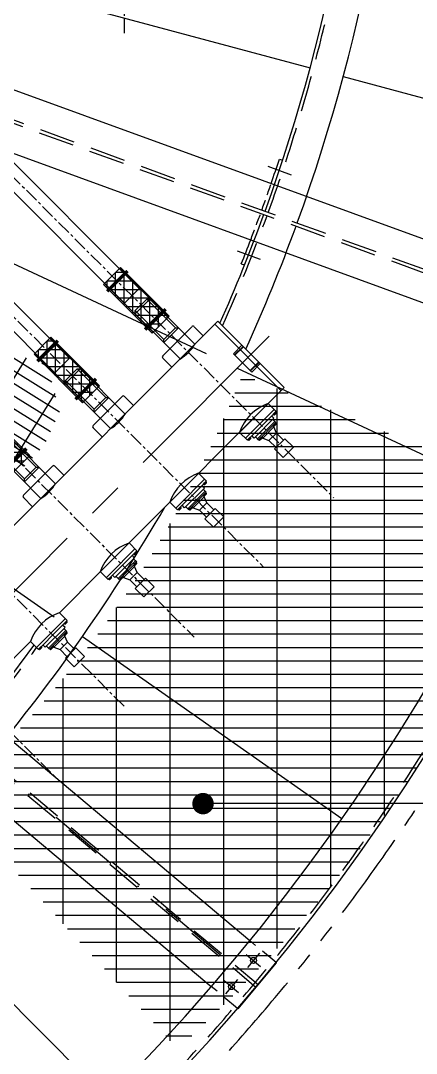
# Model space of a CAD drawing. Extents: x 0 to 39171, y 29931 to 57651.
# Drawn here: x 14659 to 15583, y 41198 to 43607 of the extents above; entities that cross this region are included whole.
import ezdxf

# ---------------------------------------------------------------- set-up
doc = ezdxf.new("R2010")
doc.units = 0
doc.header["$LTSCALE"] = 333.3
doc.header["$MEASUREMENT"] = 0
for name, pattern in [('CENTRO', [2, 1.25, -0.25, 0.25, -0.25]), ('DASHDOT', [1, 0.5, -0.25, 0, -0.25]), ('HIDDEN', [0.375, 0.25, -0.125]), ('LINEA-LINEETTA', [2, 1.25, -0.25, 0.25, -0.25]), ('NASCOSTA', [0.375, 0.25, -0.125]), ('PHANTOM', [2.5, 1.25, -0.25, 0.25, -0.25, 0.25, -0.25])]:
    doc.linetypes.add(name, pattern=pattern)
doc.layers.get('0').update_dxf_attribs({"linetype": 'CONTINUOUS'})
for name, color, linetype in [('50', 6, 'CONTINUOUS'), ('70', 7, 'DASHDOT'), ('LINEE025R', 1, 'CONTINUOUS'), ('QUOTA', 7, 'CONTINUOUS'), ('QUOTE', 1, 'CONTINUOUS')]:
    doc.layers.add(name, color=color, linetype=linetype)

# ---------------------------------------------------------------- blocks, each defined once
blk = doc.blocks.new('*X15')
at = {"color": 0}
for p, q in [((1270.3, 550), (1285.4, 550)), ((1300, 404.2), (1300, 544.5)), ((1250, 422), (1250, 530.6)), ((1257.2, 537.5), (1318.7, 537.5)), ((1244.1, 525), (1343.8, 525)), ((1350, 411.7), (1350, 522.7)), ((1370.6, 525), (1402.2, 525)), ((1400, 418), (1400, 527)), ((1234.8, 512.5), (1416.2, 512.5)), ((1232.3, 500), (1430.1, 500)), ((1229.8, 487.5), (1431.2, 487.5)), ((1228.9, 475), (1427.5, 475)), ((1230.6, 462.5), (1425.6, 462.5)), ((1232.2, 450), (1430.1, 450)), ((1233.7, 437.5), (1431.5, 437.5)), ((1246.8, 425), (1414.5, 425)), ((1259.9, 412.5), (1359.2, 412.5)), ((1273, 400), (1281.3, 400))]:
    blk.add_line(p, q, dxfattribs=at)
blk = doc.blocks.new('A$C34546F79')
at = {"layer": 'QUOTE'}
h = blk.add_hatch(dxfattribs=at)
h.set_pattern_fill('ANSI37', color=256, scale=160, angle=45, style=0)
h.set_pattern_definition([(90, (-32140.94, -61899.589), (-20, 2e-11), []), (180, (-32140.94, -61899.589), (-2e-11, -20), [])])
h.paths.add_polyline_path([(39.6, 152.7), (0, 113.1), (113.1, 0), (152.7, 39.6)])
at = {"layer": 'QUOTE', "color": 7}
for p, q in [((39.6, 152.7), (0, 113.1)), ((152.7, 39.6), (39.6, 152.7)), ((0, 113.1), (113.1, 0)), ((113.1, 0), (152.7, 39.6))]:
    blk.add_line(p, q, dxfattribs=at)
at = {"layer": 'QUOTE'}
for p, q in [((150.6, 37.5), (37.5, 150.6)), ((2.1, 115.3), (115.3, 2.1))]:
    blk.add_line(p, q, dxfattribs=at)
at = {"layer": 'QUOTE', "color": 7, "const_width": 8}
for points in [[(8.1, 97), (55.7, 144.7)], [(97, 8.1), (144.7, 55.7)]]:
    blk.add_lwpolyline(points, dxfattribs=at)
blk = doc.blocks.new('64F1')
at = {"color": 7, "linetype": 'LINEA-LINEETTA'}
for p, q in [((-21638.4, 46348.3), (-21221.2, 44466.5)), ((-21768.7, 46180.2), (-21758.2, 46133.1)), ((-21768.7, 46180.2), (-21758.2, 46133.1)), ((-21772.5, 46174.3), (-21764.2, 46136.9)), ((-21772.5, 46174.3), (-21764.2, 46136.9)), ((-21722.7, 45949.7), (-21714.4, 45912.3)), ((-21722.7, 45949.7), (-21714.4, 45912.3)), ((-21718.9, 45955.7), (-21708.4, 45908.5)), ((-21718.9, 45955.7), (-21708.4, 45908.5)), ((-21672.9, 45725.2), (-21664.6, 45687.8)), ((-21672.9, 45725.2), (-21664.6, 45687.8)), ((-21669.1, 45731.1), (-21658.7, 45684)), ((-21669.1, 45731.1), (-21658.7, 45684))]:
    blk.add_line(p, q, dxfattribs=at)
at = {"color": 7}
for p, q in [((-21518.4, 46313.4), (-21732.3, 46266)), ((-21516.3, 46303.6), (-21730.2, 46256.2)), ((-21407.5, 45813.1), (-21518.4, 46313.4)), ((-21417.4, 44845.5), (-21732.3, 46266)), ((-21507.1, 46262.2), (-21486.5, 46169.4)), ((-21733.6, 46114.2), (-21754.3, 46207.8)), ((-21733.6, 46114.2), (-21754.3, 46207.8)), ((-21721.9, 46219), (-21751.3, 46212.5)), ((-21721.9, 46219), (-21751.3, 46212.5)), ((-21861.4, 46159.7), (-21715.7, 46192)), ((-21772.5, 46174.3), (-21768.7, 46180.2)), ((-21772.5, 46174.3), (-21768.7, 46180.2)), ((-21865.2, 46153.7), (-21772.5, 46174.3)), ((-21865.2, 46153.7), (-21861.4, 46159.7)), ((-21861.4, 46159.7), (-21851, 46112.5)), ((-21895.5, 46152), (-22629, 45989.4)), ((-21885.1, 46105.1), (-21895.6, 46151.9)), ((-21865.2, 46153.7), (-21856.9, 46116.3)), ((-21856.9, 46116.3), (-21764.2, 46136.9)), ((-21851, 46112.5), (-21705.3, 46144.8)), ((-21758.2, 46133.1), (-21764.2, 46136.9)), ((-21758.2, 46133.1), (-21764.2, 46136.9)), ((-21851, 46112.5), (-21856.9, 46116.3)), ((-21699.5, 46117.7), (-21728.9, 46111.2)), ((-21699.5, 46117.7), (-21728.9, 46111.2)), ((-21885.1, 46105.1), (-22618.6, 45942.5)), ((-21672.1, 45994.5), (-21701.5, 45987.9)), ((-21672.1, 45994.5), (-21701.5, 45987.9)), ((-21811.7, 45935.1), (-21665.9, 45967.4)), ((-21683.8, 45889.6), (-21704.5, 45983.3)), ((-21683.8, 45889.6), (-21704.5, 45983.3)), ((-21815.4, 45929.2), (-21722.7, 45949.7)), ((-21722.7, 45949.7), (-21718.9, 45955.7)), ((-21722.7, 45949.7), (-21718.9, 45955.7)), ((-21845.9, 45927.4), (-22486.2, 45785.4)), ((-21835.3, 45880.6), (-21845.9, 45927.4)), ((-21815.4, 45929.2), (-21811.7, 45935.1)), ((-21815.4, 45929.2), (-21807.2, 45891.8)), ((-21811.7, 45935.1), (-21801.2, 45888)), ((-21801.2, 45888), (-21655.5, 45920.3)), ((-21807.2, 45891.8), (-21714.4, 45912.3)), ((-21801.2, 45888), (-21807.2, 45891.8)), ((-21708.4, 45908.5), (-21714.4, 45912.3)), ((-21708.4, 45908.5), (-21714.4, 45912.3)), ((-21649.7, 45893.2), (-21679.1, 45886.6)), ((-21649.7, 45893.2), (-21679.1, 45886.6)), ((-21835.3, 45880.6), (-22475.8, 45738.6)), ((-21407.5, 45813.1), (-21386.9, 45720.3)), ((-21622.4, 45769.9), (-21651.8, 45763.4)), ((-21622.4, 45769.9), (-21651.8, 45763.4)), ((-21634, 45665.1), (-21654.7, 45758.7)), ((-21634, 45665.1), (-21654.7, 45758.7)), ((-21765.7, 45704.6), (-21672.9, 45725.2)), ((-21761.9, 45710.6), (-21616.2, 45742.9)), ((-21672.9, 45725.2), (-21669.1, 45731.1)), ((-21672.9, 45725.2), (-21669.1, 45731.1)), ((-21357.7, 45588.5), (-21386.9, 45720.3)), ((-21757.4, 45667.2), (-21664.6, 45687.8)), ((-21751.4, 45663.4), (-21605.7, 45695.7)), ((-21658.7, 45684), (-21664.6, 45687.8)), ((-21658.7, 45684), (-21664.6, 45687.8)), ((-21599.9, 45668.6), (-21629.3, 45662.1)), ((-21599.9, 45668.6), (-21629.3, 45662.1)), ((-21307.9, 45364), (-21337.2, 45495.8))]:
    blk.add_line(p, q, dxfattribs=at)
at = {"color": 7, "linetype": 'NASCOSTA'}
for p, q in [((-21654.8, 46283.2), (-21648.8, 46255.8)), ((-21645.2, 46256.6), (-21651.3, 46284)), ((-21643.8, 46256.9), (-21649.9, 46284.3)), ((-21594.8, 46267.8), (-21600.9, 46295.1)), ((-21593.4, 46268.1), (-21599.5, 46295.4)), ((-21595.9, 46296.2), (-21589.9, 46268.9)), ((-21589.9, 46268.9), (-21648.8, 46255.8))]:
    blk.add_line(p, q, dxfattribs=at)
at = {"color": 7, "linetype": 'Continuous'}
for p, q in [((-21482, 46267.7), (-21507.1, 46262.2)), ((-21482, 46267.7), (-21507.1, 46262.2)), ((-21487.8, 46266.4), (-21470.1, 46186.6)), ((-21487.8, 46266.4), (-21470.1, 46186.6)), ((-21482, 46267.7), (-21475.3, 46237.6)), ((-21482, 46267.7), (-21475.3, 46237.6)), ((-21480.2, 46266), (-21481.5, 46265.7)), ((-21480.2, 46266), (-21481.5, 46265.7)), ((-21481.5, 46265.7), (-21479.9, 46258.4)), ((-21481.5, 46265.7), (-21479.9, 46258.4)), ((-21479.8, 46264.2), (-21481.1, 46263.9)), ((-21479.8, 46264.2), (-21481.1, 46263.9)), ((-21479, 46260.6), (-21480.3, 46260.3)), ((-21479, 46260.6), (-21480.3, 46260.3)), ((-21480.2, 46266), (-21479.4, 46266.2)), ((-21480.2, 46266), (-21479.4, 46266.2)), ((-21478.6, 46258.7), (-21479.9, 46258.4)), ((-21478.6, 46258.7), (-21479.9, 46258.4)), ((-21479.8, 46264.2), (-21479, 46264.4)), ((-21479.8, 46264.2), (-21479, 46264.4)), ((-21479, 46260.6), (-21478.2, 46260.7)), ((-21479, 46260.6), (-21478.2, 46260.7)), ((-21470.9, 46254.8), (-21478.7, 46253.1)), ((-21470.9, 46254.8), (-21478.7, 46253.1)), ((-21477.4, 46259.9), (-21478.6, 46265.4)), ((-21477.4, 46259.9), (-21478.6, 46265.4)), ((-21478.6, 46258.7), (-21477.8, 46258.9)), ((-21478.6, 46258.7), (-21477.8, 46258.9)), ((-21470.9, 46254.8), (-21456.8, 46191.3)), ((-21470.9, 46254.8), (-21456.8, 46191.3)), ((-21460.3, 46253.6), (-21470.2, 46251.4)), ((-21460.3, 46253.6), (-21470.2, 46251.4)), ((-21463.8, 46252.8), (-21451.2, 46196.2)), ((-21463.8, 46252.8), (-21451.2, 46196.2)), ((-21460.3, 46253.6), (-21447.7, 46196.9)), ((-21460.3, 46253.6), (-21447.7, 46196.9)), ((-21458.6, 46252.4), (-21460, 46252.1)), ((-21458.6, 46252.4), (-21460, 46252.1)), ((-21460, 46252.1), (-21458.3, 46244.8)), ((-21460, 46252.1), (-21458.3, 46244.8)), ((-21458.6, 46252.4), (-21457.8, 46252.6)), ((-21458.6, 46252.4), (-21457.8, 46252.6)), ((-21455.9, 46246.3), (-21457.1, 46251.8)), ((-21455.9, 46246.3), (-21457.1, 46251.8)), ((-21389.5, 46256.9), (-21417.1, 46250.8)), ((-21389.5, 46256.9), (-21417.1, 46250.8)), ((-21382.2, 46223.8), (-21389.5, 46256.9)), ((-21382.2, 46223.8), (-21389.5, 46256.9)), ((-21475.3, 46237.6), (-21461.4, 46175)), ((-21475.3, 46237.6), (-21461.4, 46175)), ((-21458.2, 46250.5), (-21459.6, 46250.3)), ((-21458.2, 46250.5), (-21459.6, 46250.3)), ((-21457.4, 46246.9), (-21458.7, 46246.6)), ((-21457.4, 46246.9), (-21458.7, 46246.6)), ((-21457, 46245.1), (-21458.3, 46244.8)), ((-21457, 46245.1), (-21458.3, 46244.8)), ((-21458.2, 46250.5), (-21457.4, 46250.7)), ((-21458.2, 46250.5), (-21457.4, 46250.7)), ((-21458, 46243.1), (-21453.9, 46243.9)), ((-21458, 46243.1), (-21453.9, 46243.9)), ((-21457.4, 46246.9), (-21456.6, 46247.1)), ((-21457.4, 46246.9), (-21456.6, 46247.1)), ((-21457, 46245.1), (-21456.2, 46245.3)), ((-21457, 46245.1), (-21456.2, 46245.3)), ((-21453.9, 46243.9), (-21446, 46208.4)), ((-21438.9, 46241.1), (-21453.9, 46243.9)), ((-21453.9, 46243.9), (-21446, 46208.4)), ((-21438.9, 46241.1), (-21453.9, 46243.9)), ((-21416.1, 46246.1), (-21438.9, 46241.1)), ((-21416.1, 46246.1), (-21438.9, 46241.1)), ((-21438.9, 46241.1), (-21433.7, 46217.3)), ((-21438.9, 46241.1), (-21433.7, 46217.3)), ((-21417.1, 46250.8), (-21409.8, 46217.7)), ((-21417.1, 46250.8), (-21409.8, 46217.7)), ((-21450.1, 46207.5), (-21446, 46208.4)), ((-21450.1, 46207.5), (-21446, 46208.4)), ((-21448.4, 46206), (-21449.7, 46205.7)), ((-21448.4, 46206), (-21449.7, 46205.7)), ((-21448.1, 46198.4), (-21449.7, 46205.7)), ((-21448.1, 46198.4), (-21449.7, 46205.7)), ((-21448, 46204.2), (-21449.3, 46203.9)), ((-21448, 46204.2), (-21449.3, 46203.9)), ((-21448.4, 46206), (-21447.6, 46206.2)), ((-21448.4, 46206), (-21447.6, 46206.2)), ((-21448, 46204.2), (-21447.1, 46204.4)), ((-21448, 46204.2), (-21447.1, 46204.4)), ((-21446.8, 46205.4), (-21445.6, 46199.9)), ((-21446.8, 46205.4), (-21445.6, 46199.9)), ((-21446, 46208.4), (-21433.7, 46217.3)), ((-21446, 46208.4), (-21433.7, 46217.3)), ((-21410.8, 46222.4), (-21433.7, 46217.3)), ((-21410.8, 46222.4), (-21433.7, 46217.3)), ((-21382.2, 46223.8), (-21409.8, 46217.7)), ((-21382.2, 46223.8), (-21409.8, 46217.7)), ((-21470.1, 46186.6), (-21467.3, 46173.7)), ((-21470.1, 46186.6), (-21467.3, 46173.7)), ((-21456.8, 46191.3), (-21464.6, 46189.6)), ((-21456.8, 46191.3), (-21464.6, 46189.6)), ((-21462.1, 46184.6), (-21463.5, 46184.3)), ((-21462.1, 46184.6), (-21463.5, 46184.3)), ((-21461.8, 46177), (-21463.5, 46184.3)), ((-21461.8, 46177), (-21463.5, 46184.3)), ((-21461.7, 46182.7), (-21463, 46182.4)), ((-21461.7, 46182.7), (-21463, 46182.4)), ((-21460.9, 46179.1), (-21462.2, 46178.8)), ((-21460.9, 46179.1), (-21462.2, 46178.8)), ((-21462.1, 46184.6), (-21461.3, 46184.7)), ((-21462.1, 46184.6), (-21461.3, 46184.7)), ((-21461.7, 46182.7), (-21460.9, 46182.9)), ((-21461.7, 46182.7), (-21460.9, 46182.9)), ((-21460.9, 46179.1), (-21460.1, 46179.3)), ((-21460.9, 46179.1), (-21460.1, 46179.3)), ((-21460.6, 46183.9), (-21459.4, 46178.5)), ((-21460.6, 46183.9), (-21459.4, 46178.5)), ((-21447.7, 46196.9), (-21457.6, 46194.8)), ((-21447.7, 46196.9), (-21457.6, 46194.8)), ((-21447.2, 46200.6), (-21448.5, 46200.3)), ((-21447.2, 46200.6), (-21448.5, 46200.3)), ((-21446.8, 46198.7), (-21448.1, 46198.4)), ((-21446.8, 46198.7), (-21448.1, 46198.4)), ((-21447.2, 46200.6), (-21446.3, 46200.7)), ((-21447.2, 46200.6), (-21446.3, 46200.7)), ((-21446.8, 46198.7), (-21445.9, 46198.9)), ((-21446.8, 46198.7), (-21445.9, 46198.9)), ((-21461.4, 46175), (-21486.2, 46169.5)), ((-21461.4, 46175), (-21486.2, 46169.5)), ((-21460.5, 46177.2), (-21461.8, 46177)), ((-21460.5, 46177.2), (-21461.8, 46177)), ((-21460.5, 46177.2), (-21459.7, 46177.4)), ((-21460.5, 46177.2), (-21459.7, 46177.4)), ((-21432.2, 46043.2), (-21457.3, 46037.6)), ((-21438, 46041.9), (-21420.3, 45962.1)), ((-21432.2, 46043.2), (-21425.5, 46013)), ((-21430.4, 46041.5), (-21431.7, 46041.2)), ((-21431.7, 46041.2), (-21430.1, 46033.9)), ((-21430, 46039.7), (-21431.3, 46039.4)), ((-21429.2, 46036), (-21430.5, 46035.7)), ((-21430.4, 46041.5), (-21429.6, 46041.7)), ((-21430, 46039.7), (-21429.2, 46039.8)), ((-21429.2, 46036), (-21428.4, 46036.2)), ((-21427.6, 46035.4), (-21428.8, 46040.9)), ((-21428.8, 46034.2), (-21428, 46034.4)), ((-21428.8, 46034.2), (-21430.1, 46033.9)), ((-21421.1, 46030.3), (-21428.9, 46028.6)), ((-21425.5, 46013), (-21411.6, 45950.4)), ((-21421.1, 46030.3), (-21407.1, 45966.8)), ((-21410.5, 46029), (-21420.4, 46026.8)), ((-21414, 46028.3), (-21401.4, 45971.6)), ((-21410.5, 46029), (-21398, 45972.4)), ((-21408.9, 46027.8), (-21410.2, 46027.5)), ((-21410.2, 46027.5), (-21408.6, 46020.2)), ((-21408.5, 46026), (-21409.8, 46025.7)), ((-21407.6, 46022.3), (-21409, 46022.1)), ((-21408.9, 46027.8), (-21408, 46028)), ((-21407.2, 46020.5), (-21408.6, 46020.2)), ((-21408.5, 46026), (-21407.6, 46026.2)), ((-21408.2, 46018.5), (-21404.1, 46019.4)), ((-21407.6, 46022.3), (-21406.8, 46022.5)), ((-21406.1, 46021.7), (-21407.3, 46027.2)), ((-21407.2, 46020.5), (-21406.4, 46020.7)), ((-21404.1, 46019.4), (-21396.3, 45983.8)), ((-21389.2, 46016.5), (-21404.1, 46019.4)), ((-21366.3, 46021.6), (-21389.2, 46016.5)), ((-21389.2, 46016.5), (-21383.9, 45992.8)), ((-21339.7, 46032.4), (-21367.3, 46026.3)), ((-21367.3, 46026.3), (-21360, 45993.1)), ((-21332.4, 45999.3), (-21339.7, 46032.4)), ((-21396.3, 45983.8), (-21383.9, 45992.8)), ((-21361, 45997.8), (-21383.9, 45992.8)), ((-21332.4, 45999.3), (-21360, 45993.1)), ((-21420.3, 45962.1), (-21417.5, 45949.1)), ((-21407.1, 45966.8), (-21414.9, 45965)), ((-21398, 45972.4), (-21407.8, 45970.2)), ((-21400.3, 45982.9), (-21396.3, 45983.8)), ((-21398.6, 45981.5), (-21399.9, 45981.2)), ((-21398.3, 45973.9), (-21399.9, 45981.2)), ((-21398.2, 45979.7), (-21399.5, 45979.4)), ((-21397.4, 45976), (-21398.7, 45975.7)), ((-21398.6, 45981.5), (-21397.8, 45981.7)), ((-21397, 45974.2), (-21398.3, 45973.9)), ((-21398.2, 45979.7), (-21397.4, 45979.8)), ((-21397.4, 45976), (-21396.6, 45976.2)), ((-21397, 45980.9), (-21395.8, 45975.4)), ((-21397, 45974.2), (-21396.2, 45974.4)), ((-21411.6, 45950.4), (-21436.4, 45944.9)), ((-21412.4, 45960), (-21413.7, 45959.7)), ((-21412.1, 45952.4), (-21413.7, 45959.7)), ((-21411.9, 45958.2), (-21413.3, 45957.9)), ((-21411.1, 45954.5), (-21412.5, 45954.2)), ((-21412.4, 45960), (-21411.5, 45960.2)), ((-21410.7, 45952.7), (-21412.1, 45952.4)), ((-21411.9, 45958.2), (-21411.1, 45958.4)), ((-21411.1, 45954.5), (-21410.3, 45954.7)), ((-21410.8, 45959.4), (-21409.6, 45953.9)), ((-21410.7, 45952.7), (-21409.9, 45952.9)), ((-21382.4, 45818.6), (-21407.5, 45813.1)), ((-21382.4, 45818.6), (-21407.5, 45813.1)), ((-21382.4, 45818.6), (-21375.7, 45788.5)), ((-21382.4, 45818.6), (-21375.7, 45788.5)), ((-21388.3, 45817.3), (-21370.6, 45737.5)), ((-21388.3, 45817.3), (-21370.6, 45737.5)), ((-21380.6, 45816.9), (-21382, 45816.6)), ((-21380.6, 45816.9), (-21382, 45816.6)), ((-21382, 45816.6), (-21380.3, 45809.3)), ((-21382, 45816.6), (-21380.3, 45809.3)), ((-21380.2, 45815.1), (-21381.5, 45814.8)), ((-21380.2, 45815.1), (-21381.5, 45814.8)), ((-21379.4, 45811.5), (-21380.7, 45811.2)), ((-21379.4, 45811.5), (-21380.7, 45811.2)), ((-21380.6, 45816.9), (-21379.8, 45817.1)), ((-21380.6, 45816.9), (-21379.8, 45817.1)), ((-21379, 45809.6), (-21380.3, 45809.3)), ((-21379, 45809.6), (-21380.3, 45809.3)), ((-21380.2, 45815.1), (-21379.4, 45815.3)), ((-21380.2, 45815.1), (-21379.4, 45815.3)), ((-21379.4, 45811.5), (-21378.6, 45811.6)), ((-21379.4, 45811.5), (-21378.6, 45811.6)), ((-21371.4, 45805.7), (-21379.2, 45804)), ((-21371.4, 45805.7), (-21379.2, 45804)), ((-21377.9, 45810.8), (-21379.1, 45816.3)), ((-21377.9, 45810.8), (-21379.1, 45816.3)), ((-21379, 45809.6), (-21378.2, 45809.8)), ((-21379, 45809.6), (-21378.2, 45809.8)), ((-21371.4, 45805.7), (-21357.3, 45742.2)), ((-21371.4, 45805.7), (-21357.3, 45742.2)), ((-21360.7, 45804.5), (-21370.6, 45802.3)), ((-21360.7, 45804.5), (-21370.6, 45802.3)), ((-21364.2, 45803.7), (-21351.6, 45747.1)), ((-21364.2, 45803.7), (-21351.6, 45747.1)), ((-21360.7, 45804.5), (-21348.2, 45747.8)), ((-21360.7, 45804.5), (-21348.2, 45747.8)), ((-21359.1, 45803.3), (-21360.4, 45803)), ((-21359.1, 45803.3), (-21360.4, 45803)), ((-21360.4, 45803), (-21358.8, 45795.7)), ((-21360.4, 45803), (-21358.8, 45795.7)), ((-21358.7, 45801.5), (-21360, 45801.2)), ((-21358.7, 45801.5), (-21360, 45801.2)), ((-21357.9, 45797.8), (-21359.2, 45797.5)), ((-21357.9, 45797.8), (-21359.2, 45797.5)), ((-21359.1, 45803.3), (-21358.3, 45803.5)), ((-21359.1, 45803.3), (-21358.3, 45803.5)), ((-21357.5, 45796), (-21358.8, 45795.7)), ((-21357.5, 45796), (-21358.8, 45795.7)), ((-21358.7, 45801.5), (-21357.9, 45801.6)), ((-21358.7, 45801.5), (-21357.9, 45801.6)), ((-21358.4, 45794), (-21354.4, 45794.9)), ((-21358.4, 45794), (-21354.4, 45794.9)), ((-21357.9, 45797.8), (-21357, 45798)), ((-21357.9, 45797.8), (-21357, 45798)), ((-21356.3, 45797.2), (-21357.5, 45802.7)), ((-21356.3, 45797.2), (-21357.5, 45802.7)), ((-21357.5, 45796), (-21356.6, 45796.2)), ((-21357.5, 45796), (-21356.6, 45796.2)), ((-21354.4, 45794.9), (-21346.5, 45759.3)), ((-21339.4, 45792), (-21354.4, 45794.9)), ((-21354.4, 45794.9), (-21346.5, 45759.3)), ((-21339.4, 45792), (-21354.4, 45794.9)), ((-21316.5, 45797), (-21339.4, 45792)), ((-21316.5, 45797), (-21339.4, 45792)), ((-21289.9, 45807.8), (-21317.6, 45801.7)), ((-21289.9, 45807.8), (-21317.6, 45801.7)), ((-21317.6, 45801.7), (-21310.2, 45768.6)), ((-21317.6, 45801.7), (-21310.2, 45768.6)), ((-21282.6, 45774.7), (-21289.9, 45807.8)), ((-21282.6, 45774.7), (-21289.9, 45807.8)), ((-21375.7, 45788.5), (-21361.8, 45725.9)), ((-21375.7, 45788.5), (-21361.8, 45725.9)), ((-21339.4, 45792), (-21334.1, 45768.2)), ((-21339.4, 45792), (-21334.1, 45768.2)), ((-21311.3, 45773.3), (-21334.1, 45768.2)), ((-21311.3, 45773.3), (-21334.1, 45768.2)), ((-21282.6, 45774.7), (-21310.2, 45768.6)), ((-21282.6, 45774.7), (-21310.2, 45768.6)), ((-21348.2, 45747.8), (-21358, 45745.7)), ((-21348.2, 45747.8), (-21358, 45745.7)), ((-21350.5, 45758.4), (-21346.5, 45759.3)), ((-21350.5, 45758.4), (-21346.5, 45759.3)), ((-21348.8, 45756.9), (-21350.1, 45756.6)), ((-21348.8, 45756.9), (-21350.1, 45756.6)), ((-21348.5, 45749.3), (-21350.1, 45756.6)), ((-21348.5, 45749.3), (-21350.1, 45756.6)), ((-21348.4, 45755.1), (-21349.7, 45754.8)), ((-21348.4, 45755.1), (-21349.7, 45754.8)), ((-21347.6, 45751.5), (-21348.9, 45751.2)), ((-21347.6, 45751.5), (-21348.9, 45751.2)), ((-21348.8, 45756.9), (-21348, 45757.1)), ((-21348.8, 45756.9), (-21348, 45757.1)), ((-21347.2, 45749.6), (-21348.5, 45749.3)), ((-21347.2, 45749.6), (-21348.5, 45749.3)), ((-21348.4, 45755.1), (-21347.6, 45755.3)), ((-21348.4, 45755.1), (-21347.6, 45755.3)), ((-21347.6, 45751.5), (-21346.8, 45751.6)), ((-21347.6, 45751.5), (-21346.8, 45751.6)), ((-21347.2, 45756.3), (-21346, 45750.8)), ((-21347.2, 45756.3), (-21346, 45750.8)), ((-21347.2, 45749.6), (-21346.4, 45749.8)), ((-21347.2, 45749.6), (-21346.4, 45749.8)), ((-21346.5, 45759.3), (-21334.1, 45768.2)), ((-21346.5, 45759.3), (-21334.1, 45768.2)), ((-21361.8, 45725.9), (-21386.6, 45720.4)), ((-21361.8, 45725.9), (-21386.6, 45720.4)), ((-21370.6, 45737.5), (-21367.7, 45724.6)), ((-21370.6, 45737.5), (-21367.7, 45724.6)), ((-21357.3, 45742.2), (-21365.1, 45740.5)), ((-21357.3, 45742.2), (-21365.1, 45740.5)), ((-21362.6, 45735.5), (-21363.9, 45735.2)), ((-21362.6, 45735.5), (-21363.9, 45735.2)), ((-21362.3, 45727.9), (-21363.9, 45735.2)), ((-21362.3, 45727.9), (-21363.9, 45735.2)), ((-21362.2, 45733.6), (-21363.5, 45733.3)), ((-21362.2, 45733.6), (-21363.5, 45733.3)), ((-21361.4, 45730), (-21362.7, 45729.7)), ((-21361.4, 45730), (-21362.7, 45729.7)), ((-21362.6, 45735.5), (-21361.8, 45735.6)), ((-21362.6, 45735.5), (-21361.8, 45735.6)), ((-21361, 45728.1), (-21362.3, 45727.9)), ((-21361, 45728.1), (-21362.3, 45727.9)), ((-21362.2, 45733.6), (-21361.3, 45733.8)), ((-21362.2, 45733.6), (-21361.3, 45733.8)), ((-21361.4, 45730), (-21360.5, 45730.2)), ((-21361.4, 45730), (-21360.5, 45730.2)), ((-21361, 45734.8), (-21359.8, 45729.4)), ((-21361, 45734.8), (-21359.8, 45729.4)), ((-21361, 45728.1), (-21360.1, 45728.3)), ((-21361, 45728.1), (-21360.1, 45728.3)), ((-21332.6, 45594.1), (-21357.7, 45588.5)), ((-21338.5, 45592.8), (-21320.8, 45513)), ((-21332.6, 45594.1), (-21325.9, 45563.9)), ((-21330.9, 45592.4), (-21332.2, 45592.1)), ((-21332.2, 45592.1), (-21330.6, 45584.8)), ((-21330.5, 45590.6), (-21331.8, 45590.3)), ((-21329.6, 45586.9), (-21331, 45586.6)), ((-21330.9, 45592.4), (-21330, 45592.6)), ((-21329.2, 45585.1), (-21330.6, 45584.8)), ((-21330.5, 45590.6), (-21329.6, 45590.7)), ((-21329.6, 45586.9), (-21328.8, 45587.1)), ((-21321.6, 45581.2), (-21329.4, 45579.5)), ((-21328.1, 45586.3), (-21329.3, 45591.8)), ((-21329.2, 45585.1), (-21328.4, 45585.3)), ((-21321.6, 45581.2), (-21307.5, 45517.7)), ((-21311, 45579.9), (-21320.8, 45577.8)), ((-21314.4, 45579.2), (-21301.9, 45522.5)), ((-21311, 45579.9), (-21298.4, 45523.3)), ((-21309.3, 45578.7), (-21310.6, 45578.4)), ((-21310.6, 45578.4), (-21309, 45571.1)), ((-21308.9, 45576.9), (-21310.2, 45576.6)), ((-21309.3, 45578.7), (-21308.5, 45578.9)), ((-21308.9, 45576.9), (-21308.1, 45577.1)), ((-21306.5, 45572.6), (-21307.7, 45578.1)), ((-21240.2, 45583.3), (-21267.8, 45577.2)), ((-21267.8, 45577.2), (-21260.4, 45544)), ((-21232.8, 45550.2), (-21240.2, 45583.3)), ((-21325.9, 45563.9), (-21312, 45501.3)), ((-21308.1, 45573.3), (-21309.4, 45573)), ((-21307.7, 45571.4), (-21309, 45571.1)), ((-21308.6, 45569.4), (-21304.6, 45570.3)), ((-21308.1, 45573.3), (-21307.3, 45573.4)), ((-21307.7, 45571.4), (-21306.9, 45571.6)), ((-21304.6, 45570.3), (-21296.7, 45534.7)), ((-21289.6, 45567.4), (-21304.6, 45570.3)), ((-21266.7, 45572.5), (-21289.6, 45567.4)), ((-21289.6, 45567.4), (-21284.3, 45543.7)), ((-21300.7, 45533.8), (-21296.7, 45534.7)), ((-21299, 45532.4), (-21300.3, 45532.1)), ((-21298.7, 45524.8), (-21300.3, 45532.1)), ((-21298.6, 45530.6), (-21299.9, 45530.3)), ((-21299, 45532.4), (-21298.2, 45532.6)), ((-21298.6, 45530.6), (-21297.8, 45530.7)), ((-21297.5, 45531.8), (-21296.2, 45526.3)), ((-21296.7, 45534.7), (-21284.3, 45543.7)), ((-21261.5, 45548.7), (-21284.3, 45543.7)), ((-21232.8, 45550.2), (-21260.4, 45544)), ((-21320.8, 45513), (-21317.9, 45500)), ((-21307.5, 45517.7), (-21315.3, 45515.9)), ((-21312.8, 45510.9), (-21314.1, 45510.6)), ((-21312.5, 45503.3), (-21314.1, 45510.6)), ((-21312.4, 45509.1), (-21313.7, 45508.8)), ((-21311.6, 45505.4), (-21312.9, 45505.1)), ((-21312.8, 45510.9), (-21312, 45511.1)), ((-21312.4, 45509.1), (-21311.6, 45509.3)), ((-21311.6, 45505.4), (-21310.8, 45505.6)), ((-21311.2, 45510.3), (-21310, 45504.8)), ((-21298.4, 45523.3), (-21308.3, 45521.1)), ((-21297.8, 45526.9), (-21299.1, 45526.6)), ((-21297.4, 45525.1), (-21298.7, 45524.8)), ((-21297.8, 45526.9), (-21297, 45527.1)), ((-21297.4, 45525.1), (-21296.6, 45525.3)), ((-21312, 45501.3), (-21336.9, 45495.8)), ((-21311.2, 45503.6), (-21312.5, 45503.3)), ((-21311.2, 45503.6), (-21310.4, 45503.8))]:
    blk.add_line(p, q, dxfattribs=at)
at = {"color": 7}
for centre, radius, start, end in [((-21400.4, 46237.1), 109.6, 166.8043, 218.1957), ((-21400.4, 46237.1), 109.6, 166.8043, 218.1957), ((-21750.5, 46208.7), 3.93, 102.5, 192.5), ((-21750.5, 46208.7), 3.93, 102.5, 192.5), ((-21814.8, 46145.3), 109.5, 359.3085, 25.6915), ((-21814.8, 46145.3), 109.5, 359.3085, 25.6915), ((-21814.8, 46145.3), 109.5, 359.3085, 25.6915), ((-21729.7, 46115), 3.93, 192.5, 282.5), ((-21729.7, 46115), 3.93, 192.5, 282.5), ((-21350.6, 46012.6), 109.6, 166.8043, 218.1957), ((-21700.7, 45984.1), 3.93, 102.5, 192.5), ((-21700.7, 45984.1), 3.93, 102.5, 192.5), ((-21765, 45920.7), 109.5, 359.3085, 25.6915), ((-21765, 45920.7), 109.5, 359.3085, 25.6915), ((-21765, 45920.7), 109.5, 359.3085, 25.6915), ((-21679.9, 45890.5), 3.93, 192.5, 282.5), ((-21679.9, 45890.5), 3.93, 192.5, 282.5), ((-21300.8, 45788), 109.6, 166.8043, 218.1957), ((-21300.8, 45788), 109.6, 166.8043, 218.1957), ((-21650.9, 45759.6), 3.93, 102.5, 192.5), ((-21650.9, 45759.6), 3.93, 102.5, 192.5), ((-21715.3, 45696.2), 109.5, 359.3085, 25.6915), ((-21715.3, 45696.2), 109.5, 359.3085, 25.6915), ((-21715.3, 45696.2), 109.5, 359.3085, 25.6915), ((-21630.2, 45665.9), 3.93, 192.5, 282.5), ((-21630.2, 45665.9), 3.93, 192.5, 282.5), ((-21251.1, 45563.5), 109.6, 166.8043, 218.1957)]:
    blk.add_arc(centre, radius, start, end, dxfattribs=at)
at = {"color": 7, "linetype": 'Continuous'}
for centre, radius, start, end in [((-21479.7, 46265.2), 1.06, 310.6173, 74.3827), ((-21479.7, 46265.2), 1.06, 310.6173, 74.3827), ((-21481.3, 46262), 3.34, 338.4532, 46.5468), ((-21481.3, 46262), 3.34, 338.4532, 46.5468), ((-21478.5, 46259.7), 1.06, 310.6173, 74.3827), ((-21478.5, 46259.7), 1.06, 310.6173, 74.3827), ((-21458.1, 46251.5), 1.06, 310.6173, 74.3827), ((-21458.1, 46251.5), 1.06, 310.6173, 74.3827), ((-21459.7, 46248.3), 3.34, 338.4532, 46.5468), ((-21459.7, 46248.3), 3.34, 338.4532, 46.5468), ((-21456.9, 46246.1), 1.06, 310.6173, 74.3827), ((-21456.9, 46246.1), 1.06, 310.6173, 74.3827), ((-21447.8, 46205.2), 1.06, 310.6173, 74.3827), ((-21447.8, 46205.2), 1.06, 310.6173, 74.3827), ((-21449.4, 46202), 3.34, 338.4532, 46.5468), ((-21449.4, 46202), 3.34, 338.4532, 46.5468), ((-21461.6, 46183.7), 1.06, 310.6173, 74.3827), ((-21461.6, 46183.7), 1.06, 310.6173, 74.3827), ((-21463.2, 46180.5), 3.34, 338.4532, 46.5468), ((-21463.2, 46180.5), 3.34, 338.4532, 46.5468), ((-21460.4, 46178.2), 1.06, 310.6173, 74.3827), ((-21460.4, 46178.2), 1.06, 310.6173, 74.3827), ((-21446.6, 46199.7), 1.06, 310.6173, 74.3827), ((-21446.6, 46199.7), 1.06, 310.6173, 74.3827), ((-21429.9, 46040.6), 1.06, 310.6173, 74.3827), ((-21431.5, 46037.4), 3.34, 338.4532, 46.5468), ((-21428.7, 46035.2), 1.06, 310.6173, 74.3827), ((-21408.3, 46027), 1.06, 310.6173, 74.3827), ((-21409.9, 46023.8), 3.34, 338.4532, 46.5468), ((-21407.1, 46021.5), 1.06, 310.6173, 74.3827), ((-21398.1, 45980.6), 1.06, 310.6173, 74.3827), ((-21399.7, 45977.4), 3.34, 338.4532, 46.5468), ((-21396.8, 45975.2), 1.06, 310.6173, 74.3827), ((-21411.8, 45959.2), 1.06, 310.6173, 74.3827), ((-21413.4, 45955.9), 3.34, 338.4532, 46.5468), ((-21410.6, 45953.7), 1.06, 310.6173, 74.3827), ((-21380.1, 45816.1), 1.06, 310.6173, 74.3827), ((-21380.1, 45816.1), 1.06, 310.6173, 74.3827), ((-21381.7, 45812.9), 3.34, 338.4532, 46.5468), ((-21381.7, 45812.9), 3.34, 338.4532, 46.5468), ((-21378.9, 45810.6), 1.06, 310.6173, 74.3827), ((-21378.9, 45810.6), 1.06, 310.6173, 74.3827), ((-21358.5, 45802.4), 1.06, 310.6173, 74.3827), ((-21358.5, 45802.4), 1.06, 310.6173, 74.3827), ((-21360.2, 45799.2), 3.34, 338.4532, 46.5468), ((-21360.2, 45799.2), 3.34, 338.4532, 46.5468), ((-21357.3, 45797), 1.06, 310.6173, 74.3827), ((-21357.3, 45797), 1.06, 310.6173, 74.3827), ((-21348.3, 45756.1), 1.06, 310.6173, 74.3827), ((-21348.3, 45756.1), 1.06, 310.6173, 74.3827), ((-21349.9, 45752.9), 3.34, 338.4532, 46.5468), ((-21349.9, 45752.9), 3.34, 338.4532, 46.5468), ((-21347.1, 45750.6), 1.06, 310.6173, 74.3827), ((-21347.1, 45750.6), 1.06, 310.6173, 74.3827), ((-21362, 45734.6), 1.06, 310.6173, 74.3827), ((-21362, 45734.6), 1.06, 310.6173, 74.3827), ((-21363.6, 45731.4), 3.34, 338.4532, 46.5468), ((-21363.6, 45731.4), 3.34, 338.4532, 46.5468), ((-21360.8, 45729.1), 1.06, 310.6173, 74.3827), ((-21360.8, 45729.1), 1.06, 310.6173, 74.3827), ((-21330.3, 45591.5), 1.06, 310.6173, 74.3827), ((-21331.9, 45588.3), 3.34, 338.4532, 46.5468), ((-21329.1, 45586.1), 1.06, 310.6173, 74.3827), ((-21308.8, 45577.9), 1.06, 310.6173, 74.3827), ((-21310.4, 45574.7), 3.34, 338.4532, 46.5468), ((-21307.6, 45572.4), 1.06, 310.6173, 74.3827), ((-21298.5, 45531.6), 1.06, 310.6173, 74.3827), ((-21300.1, 45528.3), 3.34, 338.4532, 46.5468), ((-21312.3, 45510.1), 1.06, 310.6173, 74.3827), ((-21313.9, 45506.8), 3.34, 338.4532, 46.5468), ((-21311, 45504.6), 1.06, 310.6173, 74.3827), ((-21297.3, 45526.1), 1.06, 310.6173, 74.3827)]:
    blk.add_arc(centre, radius, start, end, dxfattribs=at)
at = {"layer": 'QUOTA', "color": 8, "linetype": 'CENTRO', "ltscale": 0.08}
for p, q in [((-22416.5, 46443.2), (-24026, 47468.5)), ((-22646.9, 45960.8), (-21240, 46272.7)), ((-22504.1, 45756.9), (-21190.2, 46048.2)), ((-22361.3, 45553), (-21140.4, 45823.6)), ((-22218.5, 45349), (-21090.6, 45599.1)), ((-22075.7, 45145.1), (-21040.9, 45374.5))]:
    blk.add_line(p, q, dxfattribs=at)
at = {"layer": 'LINEE025R', "color": 7, "ltscale": 0.4, "xscale": -1, "rotation": 327.50000000009}
for p in [(-21852.4, 46026.3), (-21802.6, 45801.8), (-21752.8, 45577.2)]:
    blk.add_blockref('A$C34546F79', p, dxfattribs=at)

msp = doc.modelspace()

# ---------------------------------------------------------------- hatches: boundary and pattern name
at = {"layer": '50'}
h = msp.add_hatch(dxfattribs=at)
h.set_pattern_fill('GRATE', color=8, scale=1000, style=0)
h.set_pattern_definition([(0, (1257.794, -761.57), (0, 31.25), []), (90, (1257.8, -761.57), (-125, 8e-15), [])])
edge = h.paths.add_edge_path()
edge.add_line((15176.53, 42781.31), (15910.24, 42487.48))
edge.add_arc((12661.09, 43788.66), 3500, 312.49346, 338.17551, ccw=False)
edge.add_line((15025.37, 41207.92), (14491.47, 41790.7))
edge.add_arc((12661.09, 43788.66), 2709.64, 312.49346, 338.17551)

# ---------------------------------------------------------------- linework, layer by layer
at = {"layer": '50', "color": 8, "linetype": 'HIDDEN'}
for p, q in [((14232.28, 43516.31), (16072.2, 42846.63)), ((14235.02, 43523.83), (16074.94, 42854.15)), ((14489.37, 41965.94), (15213.11, 41358.64)), ((14483.69, 41960.26), (15207.97, 41352.51))]:
    msp.add_line(p, q, dxfattribs=at)
at = {"layer": '50', "color": 8}
for p, q in [((14480.53, 43504.7), (16021.87, 42943.7)), ((14432.65, 43373.14), (15973.99, 42812.15)), ((15262.84, 43283.82), (15270.36, 43281.08)), ((15173.91, 43039.5), (15181.44, 43036.76)), ((14529.96, 42018.03), (15193.87, 41460.94)), ((14436.84, 41913.41), (15103.88, 41353.7)), ((15255.16, 41409.52), (15255.54, 41409.2)), ((15255.54, 41409.2), (15165.55, 41301.95)), ((15165.17, 41302.27), (15165.55, 41301.95))]:
    msp.add_line(p, q, dxfattribs=at)
at = {"layer": '50', "color": 6, "linetype": 'Continuous', "lineweight": -2}
msp.add_line((16753.81, 41780.28), (15084.52, 41780.28), dxfattribs=at)
at = {"layer": '50', "color": 8, "linetype": 'HIDDEN', "ltscale": 0.5}
for p, q in [((15255.16, 41409.52), (15193.87, 41460.94)), ((15165.17, 41302.27), (15103.88, 41353.7))]:
    msp.add_line(p, q, dxfattribs=at)
at = {"layer": '50', "ltscale": 0.8, "const_width": 25}
msp.add_lwpolyline([(15072.02, 41780.28, 1), (15097.02, 41780.28, 1)], format="xyb", close=True, dxfattribs=at)
at = {"layer": '50', "color": 8}
for centre in [(15202.3, 41414.7), (15150.88, 41353.42)]:
    msp.add_circle(centre, 7, dxfattribs=at)
at = {"layer": '50', "color": 8, "linetype": 'PHANTOM', "ltscale": 0.5}
msp.add_arc((11403.3, 44550.23), 5020, 294.42932, 74.16259, dxfattribs=at)
at = {"layer": '50', "color": 4}
msp.add_arc((11403.3, 44550.23), 4970, 295, 74.59777, dxfattribs=at)
at = {"layer": '50', "color": 8, "linetype": 'HIDDEN'}
for radius, start, end in [(4962, 295, 74.57232), (4078, 340.05631, 359.94369), (4078, 336.04684, 339.94369), (4078, 320.05631, 323.84493)]:
    msp.add_arc((11403.3, 44550.23), radius, start, end, dxfattribs=at)
at = {"layer": '50', "color": 8}
for radius, start, end in [(4890, 295.09374, 74.33938), (4070, 340.05631, 359.94369), (4150, 340.05631, 359.94369), (4062, 340.98742, 341.834), (4070, 336.09018, 339.94369), (4150, 335.66482, 339.94369), (4062, 338.166, 339.01258), (4150, 320.05631, 329.94882), (4070, 320.05631, 323.86246)]:
    msp.add_arc((11403.3, 44550.23), radius, start, end, dxfattribs=at)
at = {"layer": '50', "color": 8, "linetype": 'HIDDEN', "ltscale": 0.3}
for start, end in [(340.05631, 340.98742), (339.01258, 339.94369)]:
    msp.add_arc((11403.3, 44550.23), 4062, start, end, dxfattribs=at)
at = {"layer": '70', "color": 8, "linetype": 'Continuous'}
for p, q in [((14542.56, 43709.07), (15334.62, 43496.84)), ((15411.89, 43476.13), (16126.68, 43284.61)), ((14348.8, 43176.72), (15091.97, 42830.17)), ((15164.48, 42796.37), (15835.15, 42483.63)), ((14065.54, 42686.11), (14737.25, 42215.77)), ((14802.78, 42169.89), (15408.95, 41745.44)), ((14337.79, 41615.74), (14861.05, 41092.48))]:
    msp.add_line(p, q, dxfattribs=at)
at = {"layer": '70', "color": 8}
for p, q in [((15235.92, 43267.01), (15290.1, 43247.29)), ((15164.09, 43069.68), (15218.28, 43049.95)), ((14486.53, 41963.1), (15248.84, 41323.44)), ((15185.59, 41428.73), (15219.02, 41400.68)), ((15216.33, 41431.42), (15188.28, 41397.99)), ((15134.17, 41367.44), (15167.59, 41339.4)), ((15164.9, 41370.13), (15136.62, 41336.43))]:
    msp.add_line(p, q, dxfattribs=at)

# ---------------------------------------------------------------- block references
at = {"layer": '50', "rotation": 302.4999999999171}
msp.add_blockref('64F1', (-12224.43, -282), dxfattribs=at)
at = {"layer": '50', "color": 8, "xscale": 2.000000000001627, "yscale": 2, "zscale": 2, "rotation": 148.2351159887001}
msp.add_blockref('*X15', (17308.06, 42138.65), dxfattribs=at)

doc.saveas('drawing.dxf')
